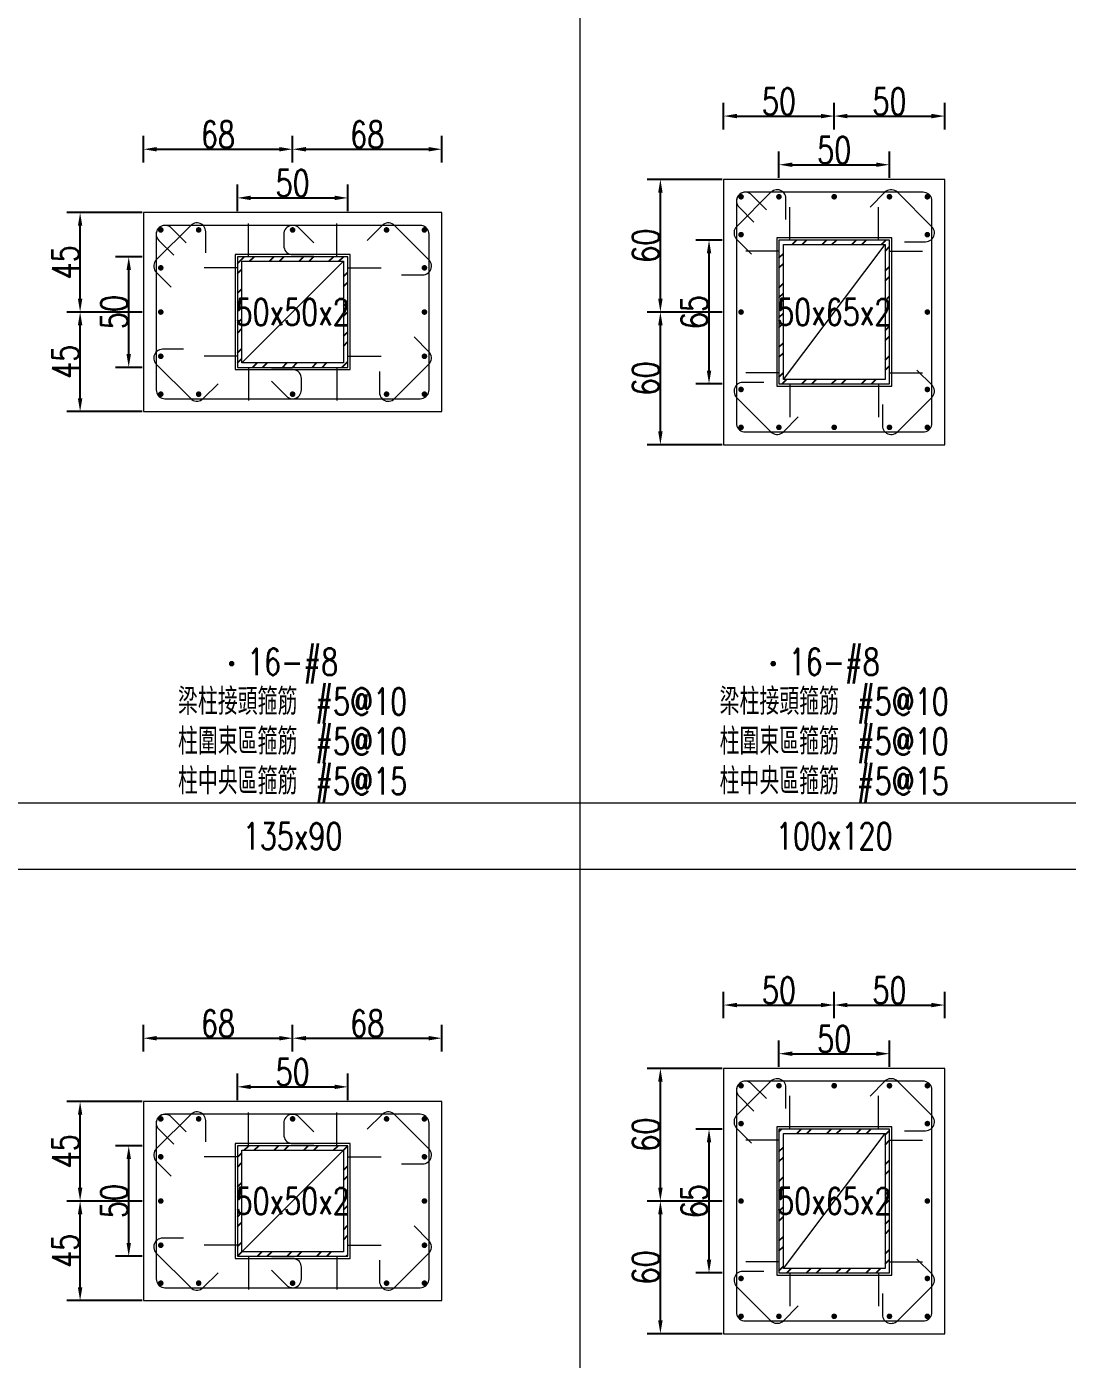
# Model space of a CAD drawing. Header units: millimetres. Extents: x 0 to 3905, y 0 to 8880.
# Drawn here: x 1970 to 2440, y 5004 to 5607 of the extents above; entities that cross this region are included whole.
import ezdxf
from ezdxf.enums import TextEntityAlignment as Align

# ---------------------------------------------------------------- set-up
doc = ezdxf.new("R2010")
doc.units = ezdxf.units.MM
doc.layers.get('DEFPOINTS').update_dxf_attribs({"color": 3})
for name, color, linetype in [('Hatch線', 6, 'Continuous'), ('主筋斷面', 2, 'Continuous'), ('文字-主筋根數', 7, 'Continuous'), ('文字-剪力筋 中央區', 7, 'Continuous'), ('文字-剪力筋-BC', 7, 'Continuous'), ('文字-剪力筋-圍束區', 7, 'Continuous'), ('文字-斷面尺寸', 7, 'Continuous'), ('文字-輔助字', 7, 'Continuous'), ('柱斷面線', 4, 'Continuous'), ('標註字', 4, 'Continuous'), ('箍筋線', 1, 'Continuous'), ('網格線', 7, 'Continuous'), ('鋼柱', 11, 'Continuous')]:
    doc.layers.add(name, color=color, linetype=linetype)
doc.styles.add('note', font='txt.shx', dxfattribs={"width": 0.75, "height": 12})
doc.styles.add('txt', font='txt.shx', dxfattribs={"height": 0.2, "bigfont": 'chineset.shx'})
doc.dimstyles.new('RCAD_DIM', dxfattribs={"dimtxt": 12, "dimasz": 6, "dimexe": 6, "dimexo": 0.625, "dimtad": 1, "dimdec": 0, "dimdsep": 46, "dimtxsty": 'note', "dimcen": 2.5, "dimclrd": 256, "dimclre": 256, "dimclrt": 256, "dimadec": 0, "dimazin": 0, "dimtfac": 1, "dimtmove": 0, "dimatfit": 3, "dimfxl": 0, "dimtolj": 1, "dimarcsym": 0})

# ---------------------------------------------------------------- blocks, each defined once
blk = doc.blocks.new('*D1146')
at = {"layer": 'DEFPOINTS', "color": 0}
for p in [(2115, 5127.625), (2065, 5121), (2115, 5121)]:
    blk.add_point(p, dxfattribs=at)
at = {"layer": '標註字', "lineweight": -2}
for p, q in [((2065, 5121.625), (2065, 5133.625)), ((2115, 5121.625), (2115, 5133.625)), ((2071, 5127.625), (2109, 5127.625))]:
    blk.add_line(p, q, dxfattribs=at)
at = {"layer": '標註字'}
for points in [[(2071, 5128.625), (2071, 5126.625), (2065, 5127.625)], [(2109, 5126.625), (2109, 5128.625), (2115, 5127.625)]]:
    blk.add_solid(points, dxfattribs=at)
at = {"layer": '標註字', "insert": (2090, 5134.25), "char_height": 12, "attachment_point": 5, "style": 'note'}
blk.add_mtext('\\A1;50', dxfattribs=at)
blk = doc.blocks.new('*D1147')
at = {"layer": 'DEFPOINTS', "color": 0}
for p in [(2015.875, 5101), (2022.5, 5101), (2022.5, 5051)]:
    blk.add_point(p, dxfattribs=at)
at = {"layer": '標註字', "lineweight": -2}
for p, q in [((2021.875, 5101), (2009.875, 5101)), ((2015.875, 5057), (2015.875, 5095)), ((2021.875, 5051), (2009.875, 5051))]:
    blk.add_line(p, q, dxfattribs=at)
at = {"layer": '標註字'}
for points in [[(2016.875, 5095), (2014.875, 5095), (2015.875, 5101)], [(2014.875, 5057), (2016.875, 5057), (2015.875, 5051)]]:
    blk.add_solid(points, dxfattribs=at)
at = {"layer": '標註字', "insert": (2009.25, 5076), "char_height": 12, "attachment_point": 5, "rotation": 90, "style": 'note'}
blk.add_mtext('\\A1;50', dxfattribs=at)
blk = doc.blocks.new('*D1148')
at = {"layer": 'DEFPOINTS', "color": 0}
for p in [(2090, 5149.625), (2022.5, 5143), (2090, 5143)]:
    blk.add_point(p, dxfattribs=at)
at = {"layer": '標註字', "lineweight": -2}
for p, q in [((2022.5, 5143.625), (2022.5, 5155.625)), ((2090, 5143.625), (2090, 5155.625)), ((2028.5, 5149.625), (2084, 5149.625))]:
    blk.add_line(p, q, dxfattribs=at)
at = {"layer": '標註字'}
for points in [[(2028.5, 5150.625), (2028.5, 5148.625), (2022.5, 5149.625)], [(2084, 5148.625), (2084, 5150.625), (2090, 5149.625)]]:
    blk.add_solid(points, dxfattribs=at)
at = {"layer": '標註字', "insert": (2056.25, 5156.25), "char_height": 12, "attachment_point": 5, "style": 'note'}
blk.add_mtext('\\A1;68', dxfattribs=at)
blk = doc.blocks.new('*D1149')
at = {"layer": 'DEFPOINTS', "color": 0}
for p in [(2157.5, 5149.625), (2090, 5143), (2157.5, 5143)]:
    blk.add_point(p, dxfattribs=at)
at = {"layer": '標註字', "lineweight": -2}
for p, q in [((2090, 5143.625), (2090, 5155.625)), ((2157.5, 5143.625), (2157.5, 5155.625)), ((2096, 5149.625), (2151.5, 5149.625))]:
    blk.add_line(p, q, dxfattribs=at)
at = {"layer": '標註字'}
for points in [[(2096, 5150.625), (2096, 5148.625), (2090, 5149.625)], [(2151.5, 5148.625), (2151.5, 5150.625), (2157.5, 5149.625)]]:
    blk.add_solid(points, dxfattribs=at)
at = {"layer": '標註字', "insert": (2123.75, 5156.25), "char_height": 12, "attachment_point": 5, "style": 'note'}
blk.add_mtext('\\A1;68', dxfattribs=at)
blk = doc.blocks.new('*D1150')
at = {"layer": 'DEFPOINTS', "color": 0}
for p in [(1993.875, 5076), (2022.5, 5076), (2022.5, 5031)]:
    blk.add_point(p, dxfattribs=at)
at = {"layer": '標註字', "lineweight": -2}
for p, q in [((2021.875, 5076), (1987.875, 5076)), ((1993.875, 5037), (1993.875, 5070)), ((2021.875, 5031), (1987.875, 5031))]:
    blk.add_line(p, q, dxfattribs=at)
at = {"layer": '標註字'}
for points in [[(1994.875, 5070), (1992.875, 5070), (1993.875, 5076)], [(1992.875, 5037), (1994.875, 5037), (1993.875, 5031)]]:
    blk.add_solid(points, dxfattribs=at)
at = {"layer": '標註字', "insert": (1987.25, 5053.5), "char_height": 12, "attachment_point": 5, "rotation": 90, "style": 'note'}
blk.add_mtext('\\A1;45', dxfattribs=at)
blk = doc.blocks.new('*D1151')
at = {"layer": 'DEFPOINTS', "color": 0}
for p in [(1993.875, 5121), (2022.5, 5121), (2022.5, 5076)]:
    blk.add_point(p, dxfattribs=at)
at = {"layer": '標註字', "lineweight": -2}
for p, q in [((2021.875, 5121), (1987.875, 5121)), ((1993.875, 5082), (1993.875, 5115)), ((2021.875, 5076), (1987.875, 5076))]:
    blk.add_line(p, q, dxfattribs=at)
at = {"layer": '標註字'}
for points in [[(1994.875, 5115), (1992.875, 5115), (1993.875, 5121)], [(1992.875, 5082), (1994.875, 5082), (1993.875, 5076)]]:
    blk.add_solid(points, dxfattribs=at)
at = {"layer": '標註字', "insert": (1987.25, 5098.5), "char_height": 12, "attachment_point": 5, "rotation": 90, "style": 'note'}
blk.add_mtext('\\A1;45', dxfattribs=at)
blk = doc.blocks.new('Circle_Filled')
at = {"const_width": 0.5}
blk.add_lwpolyline([(-0.25, 0, 1), (0.25, 0, 1)], format="xyb", close=True, dxfattribs=at)
blk = doc.blocks.new('*D1152')
at = {"layer": 'DEFPOINTS', "color": 0}
for p in [(2115, 5529.625), (2065, 5523), (2115, 5523)]:
    blk.add_point(p, dxfattribs=at)
at = {"layer": '標註字', "lineweight": -2}
for p, q in [((2065, 5523.625), (2065, 5535.625)), ((2115, 5523.625), (2115, 5535.625)), ((2071, 5529.625), (2109, 5529.625))]:
    blk.add_line(p, q, dxfattribs=at)
at = {"layer": '標註字'}
for points in [[(2071, 5530.625), (2071, 5528.625), (2065, 5529.625)], [(2109, 5528.625), (2109, 5530.625), (2115, 5529.625)]]:
    blk.add_solid(points, dxfattribs=at)
at = {"layer": '標註字', "insert": (2090, 5536.25), "char_height": 12, "attachment_point": 5, "style": 'note'}
blk.add_mtext('\\A1;50', dxfattribs=at)
blk = doc.blocks.new('*D1153')
at = {"layer": 'DEFPOINTS', "color": 0}
for p in [(2015.875, 5503), (2022.5, 5503), (2022.5, 5453)]:
    blk.add_point(p, dxfattribs=at)
at = {"layer": '標註字', "lineweight": -2}
for p, q in [((2021.875, 5503), (2009.875, 5503)), ((2015.875, 5459), (2015.875, 5497)), ((2021.875, 5453), (2009.875, 5453))]:
    blk.add_line(p, q, dxfattribs=at)
at = {"layer": '標註字'}
for points in [[(2016.875, 5497), (2014.875, 5497), (2015.875, 5503)], [(2014.875, 5459), (2016.875, 5459), (2015.875, 5453)]]:
    blk.add_solid(points, dxfattribs=at)
at = {"layer": '標註字', "insert": (2009.25, 5478), "char_height": 12, "attachment_point": 5, "rotation": 90, "style": 'note'}
blk.add_mtext('\\A1;50', dxfattribs=at)
blk = doc.blocks.new('*D1154')
at = {"layer": 'DEFPOINTS', "color": 0}
for p in [(2090, 5551.625), (2022.5, 5545), (2090, 5545)]:
    blk.add_point(p, dxfattribs=at)
at = {"layer": '標註字', "lineweight": -2}
for p, q in [((2022.5, 5545.625), (2022.5, 5557.625)), ((2090, 5545.625), (2090, 5557.625)), ((2028.5, 5551.625), (2084, 5551.625))]:
    blk.add_line(p, q, dxfattribs=at)
at = {"layer": '標註字'}
for points in [[(2028.5, 5552.625), (2028.5, 5550.625), (2022.5, 5551.625)], [(2084, 5550.625), (2084, 5552.625), (2090, 5551.625)]]:
    blk.add_solid(points, dxfattribs=at)
at = {"layer": '標註字', "insert": (2056.25, 5558.25), "char_height": 12, "attachment_point": 5, "style": 'note'}
blk.add_mtext('\\A1;68', dxfattribs=at)
blk = doc.blocks.new('*D1155')
at = {"layer": 'DEFPOINTS', "color": 0}
for p in [(2157.5, 5551.625), (2090, 5545), (2157.5, 5545)]:
    blk.add_point(p, dxfattribs=at)
at = {"layer": '標註字', "lineweight": -2}
for p, q in [((2090, 5545.625), (2090, 5557.625)), ((2157.5, 5545.625), (2157.5, 5557.625)), ((2096, 5551.625), (2151.5, 5551.625))]:
    blk.add_line(p, q, dxfattribs=at)
at = {"layer": '標註字'}
for points in [[(2096, 5552.625), (2096, 5550.625), (2090, 5551.625)], [(2151.5, 5550.625), (2151.5, 5552.625), (2157.5, 5551.625)]]:
    blk.add_solid(points, dxfattribs=at)
at = {"layer": '標註字', "insert": (2123.75, 5558.25), "char_height": 12, "attachment_point": 5, "style": 'note'}
blk.add_mtext('\\A1;68', dxfattribs=at)
blk = doc.blocks.new('*D1156')
at = {"layer": 'DEFPOINTS', "color": 0}
for p in [(1993.875, 5478), (2022.5, 5478), (2022.5, 5433)]:
    blk.add_point(p, dxfattribs=at)
at = {"layer": '標註字', "lineweight": -2}
for p, q in [((2021.875, 5478), (1987.875, 5478)), ((1993.875, 5439), (1993.875, 5472)), ((2021.875, 5433), (1987.875, 5433))]:
    blk.add_line(p, q, dxfattribs=at)
at = {"layer": '標註字'}
for points in [[(1994.875, 5472), (1992.875, 5472), (1993.875, 5478)], [(1992.875, 5439), (1994.875, 5439), (1993.875, 5433)]]:
    blk.add_solid(points, dxfattribs=at)
at = {"layer": '標註字', "insert": (1987.25, 5455.5), "char_height": 12, "attachment_point": 5, "rotation": 90, "style": 'note'}
blk.add_mtext('\\A1;45', dxfattribs=at)
blk = doc.blocks.new('*D1157')
at = {"layer": 'DEFPOINTS', "color": 0}
for p in [(1993.875, 5523), (2022.5, 5523), (2022.5, 5478)]:
    blk.add_point(p, dxfattribs=at)
at = {"layer": '標註字', "lineweight": -2}
for p, q in [((2021.875, 5523), (1987.875, 5523)), ((1993.875, 5484), (1993.875, 5517)), ((2021.875, 5478), (1987.875, 5478))]:
    blk.add_line(p, q, dxfattribs=at)
at = {"layer": '標註字'}
for points in [[(1994.875, 5517), (1992.875, 5517), (1993.875, 5523)], [(1992.875, 5484), (1994.875, 5484), (1993.875, 5478)]]:
    blk.add_solid(points, dxfattribs=at)
at = {"layer": '標註字', "insert": (1987.25, 5500.5), "char_height": 12, "attachment_point": 5, "rotation": 90, "style": 'note'}
blk.add_mtext('\\A1;45', dxfattribs=at)
blk = doc.blocks.new('*D1278')
at = {"layer": 'DEFPOINTS', "color": 0}
for p in [(2360, 5142.625), (2310, 5136), (2360, 5136)]:
    blk.add_point(p, dxfattribs=at)
at = {"layer": '標註字', "lineweight": -2}
for p, q in [((2310, 5136.625), (2310, 5148.625)), ((2360, 5136.625), (2360, 5148.625)), ((2316, 5142.625), (2354, 5142.625))]:
    blk.add_line(p, q, dxfattribs=at)
at = {"layer": '標註字'}
for points in [[(2316, 5143.625), (2316, 5141.625), (2310, 5142.625)], [(2354, 5141.625), (2354, 5143.625), (2360, 5142.625)]]:
    blk.add_solid(points, dxfattribs=at)
at = {"layer": '標註字', "insert": (2335, 5149.25), "char_height": 12, "attachment_point": 5, "style": 'note'}
blk.add_mtext('\\A1;50', dxfattribs=at)
blk = doc.blocks.new('*D1279')
at = {"layer": 'DEFPOINTS', "color": 0}
for p in [(2278.375, 5108.5), (2285, 5108.5), (2285, 5043.5)]:
    blk.add_point(p, dxfattribs=at)
at = {"layer": '標註字', "lineweight": -2}
for p, q in [((2284.375, 5108.5), (2272.375, 5108.5)), ((2278.375, 5049.5), (2278.375, 5102.5)), ((2284.375, 5043.5), (2272.375, 5043.5))]:
    blk.add_line(p, q, dxfattribs=at)
at = {"layer": '標註字'}
for points in [[(2279.375, 5102.5), (2277.375, 5102.5), (2278.375, 5108.5)], [(2277.375, 5049.5), (2279.375, 5049.5), (2278.375, 5043.5)]]:
    blk.add_solid(points, dxfattribs=at)
at = {"layer": '標註字', "insert": (2271.75, 5076), "char_height": 12, "attachment_point": 5, "rotation": 90, "style": 'note'}
blk.add_mtext('\\A1;65', dxfattribs=at)
blk = doc.blocks.new('*D1280')
at = {"layer": 'DEFPOINTS', "color": 0}
for p in [(2335, 5164.625), (2285, 5158), (2335, 5158)]:
    blk.add_point(p, dxfattribs=at)
at = {"layer": '標註字', "lineweight": -2}
for p, q in [((2285, 5158.625), (2285, 5170.625)), ((2335, 5158.625), (2335, 5170.625)), ((2291, 5164.625), (2329, 5164.625))]:
    blk.add_line(p, q, dxfattribs=at)
at = {"layer": '標註字'}
for points in [[(2291, 5165.625), (2291, 5163.625), (2285, 5164.625)], [(2329, 5163.625), (2329, 5165.625), (2335, 5164.625)]]:
    blk.add_solid(points, dxfattribs=at)
at = {"layer": '標註字', "insert": (2310, 5171.25), "char_height": 12, "attachment_point": 5, "style": 'note'}
blk.add_mtext('\\A1;50', dxfattribs=at)
blk = doc.blocks.new('*D1281')
at = {"layer": 'DEFPOINTS', "color": 0}
for p in [(2385, 5164.625), (2335, 5158), (2385, 5158)]:
    blk.add_point(p, dxfattribs=at)
at = {"layer": '標註字', "lineweight": -2}
for p, q in [((2335, 5158.625), (2335, 5170.625)), ((2385, 5158.625), (2385, 5170.625)), ((2341, 5164.625), (2379, 5164.625))]:
    blk.add_line(p, q, dxfattribs=at)
at = {"layer": '標註字'}
for points in [[(2341, 5165.625), (2341, 5163.625), (2335, 5164.625)], [(2379, 5163.625), (2379, 5165.625), (2385, 5164.625)]]:
    blk.add_solid(points, dxfattribs=at)
at = {"layer": '標註字', "insert": (2360, 5171.25), "char_height": 12, "attachment_point": 5, "style": 'note'}
blk.add_mtext('\\A1;50', dxfattribs=at)
blk = doc.blocks.new('*D1282')
at = {"layer": 'DEFPOINTS', "color": 0}
for p in [(2256.375, 5076), (2285, 5076), (2285, 5016)]:
    blk.add_point(p, dxfattribs=at)
at = {"layer": '標註字', "lineweight": -2}
for p, q in [((2284.375, 5076), (2250.375, 5076)), ((2256.375, 5022), (2256.375, 5070)), ((2284.375, 5016), (2250.375, 5016))]:
    blk.add_line(p, q, dxfattribs=at)
at = {"layer": '標註字'}
for points in [[(2257.375, 5070), (2255.375, 5070), (2256.375, 5076)], [(2255.375, 5022), (2257.375, 5022), (2256.375, 5016)]]:
    blk.add_solid(points, dxfattribs=at)
at = {"layer": '標註字', "insert": (2249.75, 5046), "char_height": 12, "attachment_point": 5, "rotation": 90, "style": 'note'}
blk.add_mtext('\\A1;60', dxfattribs=at)
blk = doc.blocks.new('*D1283')
at = {"layer": 'DEFPOINTS', "color": 0}
for p in [(2256.375, 5136), (2285, 5136), (2285, 5076)]:
    blk.add_point(p, dxfattribs=at)
at = {"layer": '標註字', "lineweight": -2}
for p, q in [((2284.375, 5136), (2250.375, 5136)), ((2256.375, 5082), (2256.375, 5130)), ((2284.375, 5076), (2250.375, 5076))]:
    blk.add_line(p, q, dxfattribs=at)
at = {"layer": '標註字'}
for points in [[(2257.375, 5130), (2255.375, 5130), (2256.375, 5136)], [(2255.375, 5082), (2257.375, 5082), (2256.375, 5076)]]:
    blk.add_solid(points, dxfattribs=at)
at = {"layer": '標註字', "insert": (2249.75, 5106), "char_height": 12, "attachment_point": 5, "rotation": 90, "style": 'note'}
blk.add_mtext('\\A1;60', dxfattribs=at)
blk = doc.blocks.new('*D1284')
at = {"layer": 'DEFPOINTS', "color": 0}
for p in [(2360, 5544.625), (2310, 5538), (2360, 5538)]:
    blk.add_point(p, dxfattribs=at)
at = {"layer": '標註字', "lineweight": -2}
for p, q in [((2310, 5538.625), (2310, 5550.625)), ((2360, 5538.625), (2360, 5550.625)), ((2316, 5544.625), (2354, 5544.625))]:
    blk.add_line(p, q, dxfattribs=at)
at = {"layer": '標註字'}
for points in [[(2316, 5545.625), (2316, 5543.625), (2310, 5544.625)], [(2354, 5543.625), (2354, 5545.625), (2360, 5544.625)]]:
    blk.add_solid(points, dxfattribs=at)
at = {"layer": '標註字', "insert": (2335, 5551.25), "char_height": 12, "attachment_point": 5, "style": 'note'}
blk.add_mtext('\\A1;50', dxfattribs=at)
blk = doc.blocks.new('*D1285')
at = {"layer": 'DEFPOINTS', "color": 0}
for p in [(2278.375, 5510.5), (2285, 5510.5), (2285, 5445.5)]:
    blk.add_point(p, dxfattribs=at)
at = {"layer": '標註字', "lineweight": -2}
for p, q in [((2284.375, 5510.5), (2272.375, 5510.5)), ((2278.375, 5451.5), (2278.375, 5504.5)), ((2284.375, 5445.5), (2272.375, 5445.5))]:
    blk.add_line(p, q, dxfattribs=at)
at = {"layer": '標註字'}
for points in [[(2279.375, 5504.5), (2277.375, 5504.5), (2278.375, 5510.5)], [(2277.375, 5451.5), (2279.375, 5451.5), (2278.375, 5445.5)]]:
    blk.add_solid(points, dxfattribs=at)
at = {"layer": '標註字', "insert": (2271.75, 5478), "char_height": 12, "attachment_point": 5, "rotation": 90, "style": 'note'}
blk.add_mtext('\\A1;65', dxfattribs=at)
blk = doc.blocks.new('*D1286')
at = {"layer": 'DEFPOINTS', "color": 0}
for p in [(2335, 5566.625), (2285, 5560), (2335, 5560)]:
    blk.add_point(p, dxfattribs=at)
at = {"layer": '標註字', "lineweight": -2}
for p, q in [((2285, 5560.625), (2285, 5572.625)), ((2335, 5560.625), (2335, 5572.625)), ((2291, 5566.625), (2329, 5566.625))]:
    blk.add_line(p, q, dxfattribs=at)
at = {"layer": '標註字'}
for points in [[(2291, 5567.625), (2291, 5565.625), (2285, 5566.625)], [(2329, 5565.625), (2329, 5567.625), (2335, 5566.625)]]:
    blk.add_solid(points, dxfattribs=at)
at = {"layer": '標註字', "insert": (2310, 5573.25), "char_height": 12, "attachment_point": 5, "style": 'note'}
blk.add_mtext('\\A1;50', dxfattribs=at)
blk = doc.blocks.new('*D1287')
at = {"layer": 'DEFPOINTS', "color": 0}
for p in [(2385, 5566.625), (2335, 5560), (2385, 5560)]:
    blk.add_point(p, dxfattribs=at)
at = {"layer": '標註字', "lineweight": -2}
for p, q in [((2335, 5560.625), (2335, 5572.625)), ((2385, 5560.625), (2385, 5572.625)), ((2341, 5566.625), (2379, 5566.625))]:
    blk.add_line(p, q, dxfattribs=at)
at = {"layer": '標註字'}
for points in [[(2341, 5567.625), (2341, 5565.625), (2335, 5566.625)], [(2379, 5565.625), (2379, 5567.625), (2385, 5566.625)]]:
    blk.add_solid(points, dxfattribs=at)
at = {"layer": '標註字', "insert": (2360, 5573.25), "char_height": 12, "attachment_point": 5, "style": 'note'}
blk.add_mtext('\\A1;50', dxfattribs=at)
blk = doc.blocks.new('*D1288')
at = {"layer": 'DEFPOINTS', "color": 0}
for p in [(2256.375, 5478), (2285, 5478), (2285, 5418)]:
    blk.add_point(p, dxfattribs=at)
at = {"layer": '標註字', "lineweight": -2}
for p, q in [((2284.375, 5478), (2250.375, 5478)), ((2256.375, 5424), (2256.375, 5472)), ((2284.375, 5418), (2250.375, 5418))]:
    blk.add_line(p, q, dxfattribs=at)
at = {"layer": '標註字'}
for points in [[(2257.375, 5472), (2255.375, 5472), (2256.375, 5478)], [(2255.375, 5424), (2257.375, 5424), (2256.375, 5418)]]:
    blk.add_solid(points, dxfattribs=at)
at = {"layer": '標註字', "insert": (2249.75, 5448), "char_height": 12, "attachment_point": 5, "rotation": 90, "style": 'note'}
blk.add_mtext('\\A1;60', dxfattribs=at)
blk = doc.blocks.new('*D1289')
at = {"layer": 'DEFPOINTS', "color": 0}
for p in [(2256.375, 5538), (2285, 5538), (2285, 5478)]:
    blk.add_point(p, dxfattribs=at)
at = {"layer": '標註字', "lineweight": -2}
for p, q in [((2284.375, 5538), (2250.375, 5538)), ((2256.375, 5484), (2256.375, 5532)), ((2284.375, 5478), (2250.375, 5478))]:
    blk.add_line(p, q, dxfattribs=at)
at = {"layer": '標註字'}
for points in [[(2257.375, 5532), (2255.375, 5532), (2256.375, 5538)], [(2255.375, 5484), (2257.375, 5484), (2256.375, 5478)]]:
    blk.add_solid(points, dxfattribs=at)
at = {"layer": '標註字', "insert": (2249.75, 5508), "char_height": 12, "attachment_point": 5, "rotation": 90, "style": 'note'}
blk.add_mtext('\\A1;60', dxfattribs=at)

msp = doc.modelspace()

# ---------------------------------------------------------------- hatches: boundary and pattern name
at = {"layer": 'Hatch線'}
h = msp.add_hatch(dxfattribs=at)
h.set_pattern_fill('ANSI32', color=256, style=0)
h.paths.add_polyline_path([(2310, 5445.5), (2360, 5445.5), (2360, 5510.5), (2310, 5510.5)], flags=17)
h.paths.add_polyline_path([(2312, 5447.5), (2312, 5508.5), (2358, 5508.5), (2358, 5447.5)])
h = msp.add_hatch(dxfattribs=at)
h.set_pattern_fill('ANSI32', color=256, style=0)
h.paths.add_polyline_path([(2065, 5453), (2115, 5453), (2115, 5503), (2065, 5503)], flags=17)
h.paths.add_polyline_path([(2067, 5455), (2067, 5501), (2113, 5501), (2113, 5455)])
h = msp.add_hatch(dxfattribs=at)
h.set_pattern_fill('ANSI32', color=256, style=0)
h.paths.add_polyline_path([(2310, 5043.5), (2360, 5043.5), (2360, 5108.5), (2310, 5108.5)], flags=17)
h.paths.add_polyline_path([(2312, 5045.5), (2312, 5106.5), (2358, 5106.5), (2358, 5045.5)])
h = msp.add_hatch(dxfattribs=at)
h.set_pattern_fill('ANSI32', color=256, style=0)
h.paths.add_polyline_path([(2065, 5051), (2115, 5051), (2115, 5101), (2065, 5101)], flags=17)
h.paths.add_polyline_path([(2067, 5053), (2067, 5099), (2113, 5099), (2113, 5053)])

# ---------------------------------------------------------------- linework, layer by layer
at = {"layer": 'DEFPOINTS', "lineweight": 5}
for points in [[(2315, 5510.5), (2315, 5525.5)], [(2355, 5510.5), (2355, 5525.5)], [(2070, 5503), (2070, 5518)], [(2110, 5503), (2110, 5518)], [(2310, 5444.5), (2361, 5444.5), (2361, 5511.5), (2309, 5511.5), (2309, 5444.5), (2310, 5444.5)], [(2312, 5447.5), (2358, 5508.5)], [(2065, 5452), (2116, 5452), (2116, 5504), (2064, 5504), (2064, 5452), (2065, 5452)], [(2310, 5505.5), (2295, 5505.5)], [(2360, 5505.5), (2375, 5505.5)], [(2065, 5498), (2050, 5498)], [(2067, 5455), (2113, 5501)], [(2115, 5498), (2130, 5498)], [(2065, 5458), (2050, 5458)], [(2115, 5458), (2130, 5458)], [(2070, 5453), (2070, 5438)], [(2110, 5453), (2110, 5438)], [(2310, 5450.5), (2295, 5450.5)], [(2360, 5450.5), (2375, 5450.5)], [(2315, 5445.5), (2315, 5430.5)], [(2355, 5445.5), (2355, 5430.5)], [(2315, 5108.5), (2315, 5123.5)], [(2355, 5108.5), (2355, 5123.5)], [(2070, 5101), (2070, 5116)], [(2110, 5101), (2110, 5116)], [(2310, 5042.5), (2361, 5042.5), (2361, 5109.5), (2309, 5109.5), (2309, 5042.5), (2310, 5042.5)], [(2312, 5045.5), (2358, 5106.5)], [(2065, 5050), (2116, 5050), (2116, 5102), (2064, 5102), (2064, 5050), (2065, 5050)], [(2067, 5053), (2113, 5099)], [(2310, 5103.5), (2295, 5103.5)], [(2360, 5103.5), (2375, 5103.5)], [(2065, 5096), (2050, 5096)], [(2115, 5096), (2130, 5096)], [(2065, 5056), (2050, 5056)], [(2070, 5051), (2070, 5036)], [(2110, 5051), (2110, 5036)], [(2115, 5056), (2130, 5056)], [(2310, 5048.5), (2295, 5048.5)], [(2360, 5048.5), (2375, 5048.5)], [(2315, 5043.5), (2315, 5028.5)], [(2355, 5043.5), (2355, 5028.5)]]:
    msp.add_lwpolyline(points, dxfattribs=at)
at = {"layer": '柱斷面線', "lineweight": 5}
for points in [[(2285, 5418), (2385, 5418), (2385, 5538), (2285, 5538), (2285, 5418)], [(2022.5, 5433), (2157.5, 5433), (2157.5, 5523), (2022.5, 5523), (2022.5, 5433)], [(2285, 5016), (2385, 5016), (2385, 5136), (2285, 5136), (2285, 5016)], [(2022.5, 5031), (2157.5, 5031), (2157.5, 5121), (2022.5, 5121), (2022.5, 5031)]]:
    msp.add_lwpolyline(points, dxfattribs=at)
at = {"layer": '箍筋線', "lineweight": 5}
for points in [[(2313.19, 5519.81), (2313.19, 5529.35), (2313.13, 5530.02), (2312.96, 5530.66), (2312.69, 5531.27), (2312.32, 5531.83), (2311.86, 5532.32), (2311.33, 5532.72), (2310.73, 5533.02), (2310.1, 5533.23), (2309.43, 5533.32), (2308.77, 5533.3), (2308.11, 5533.17), (2307.49, 5532.93), (2306.91, 5532.59), (2306.4, 5532.16), (2290.84, 5516.6), (2290.39, 5516.07), (2290.05, 5515.47), (2289.81, 5514.82), (2289.69, 5514.13), (2289.69, 5513.44), (2289.81, 5512.76), (2290.05, 5512.11), (2290.39, 5511.51), (2290.84, 5510.98), (2297.58, 5504.23)], [(2366.81, 5509.81), (2376.35, 5509.81), (2377.02, 5509.87), (2377.66, 5510.04), (2378.27, 5510.31), (2378.83, 5510.68), (2379.32, 5511.14), (2379.72, 5511.67), (2380.02, 5512.27), (2380.23, 5512.9), (2380.32, 5513.57), (2380.3, 5514.23), (2380.17, 5514.89), (2379.93, 5515.51), (2379.59, 5516.09), (2379.16, 5516.6), (2363.6, 5532.16), (2363.07, 5532.61), (2362.47, 5532.95), (2361.82, 5533.19), (2361.13, 5533.31), (2360.44, 5533.31), (2359.76, 5533.19), (2359.11, 5532.95), (2358.51, 5532.61), (2357.98, 5532.16), (2351.23, 5525.42)], [(2304.33, 5524.29), (2297.58, 5531.04), (2297.07, 5531.47), (2296.49, 5531.81), (2295.87, 5532.05), (2295.22, 5532.18), (2294.55, 5532.2), (2293.89, 5532.11), (2293.25, 5531.9), (2292.66, 5531.6), (2292.12, 5531.19), (2291.66, 5530.71), (2291.29, 5530.15), (2291.02, 5529.54), (2290.85, 5528.9), (2290.79, 5528.23), (2290.79, 5427.77), (2290.86, 5427.08), (2291.03, 5426.41), (2291.33, 5425.78), (2291.72, 5425.21), (2292.21, 5424.72), (2292.78, 5424.33), (2293.41, 5424.03), (2294.08, 5423.86), (2294.77, 5423.79), (2375.23, 5423.79), (2375.92, 5423.86), (2376.59, 5424.03), (2377.22, 5424.33), (2377.79, 5424.72), (2378.28, 5425.21), (2378.67, 5425.78), (2378.97, 5426.41), (2379.14, 5427.08), (2379.21, 5427.77), (2379.21, 5528.23), (2379.14, 5528.92), (2378.97, 5529.59), (2378.67, 5530.22), (2378.28, 5530.79), (2377.79, 5531.28), (2377.22, 5531.67), (2376.59, 5531.97), (2375.92, 5532.14), (2375.23, 5532.21), (2294.77, 5532.21), (2294.1, 5532.15), (2293.46, 5531.98), (2292.85, 5531.71), (2292.29, 5531.34), (2291.81, 5530.88), (2291.4, 5530.34), (2291.1, 5529.75), (2290.89, 5529.11), (2290.8, 5528.45), (2290.82, 5527.78), (2290.95, 5527.13), (2291.19, 5526.51), (2291.53, 5525.93), (2291.96, 5525.42), (2298.71, 5518.67)], [(2050.69, 5504.81), (2050.69, 5514.35), (2050.63, 5515.02), (2050.46, 5515.66), (2050.19, 5516.27), (2049.82, 5516.83), (2049.36, 5517.32), (2048.83, 5517.72), (2048.23, 5518.02), (2047.6, 5518.23), (2046.93, 5518.32), (2046.27, 5518.3), (2045.61, 5518.17), (2044.99, 5517.93), (2044.41, 5517.59), (2043.9, 5517.16), (2028.34, 5501.6), (2027.89, 5501.07), (2027.55, 5500.47), (2027.31, 5499.82), (2027.19, 5499.13), (2027.19, 5498.44), (2027.31, 5497.76), (2027.55, 5497.11), (2027.89, 5496.51), (2028.34, 5495.98), (2035.08, 5489.23)], [(2041.83, 5509.29), (2035.08, 5516.04), (2034.57, 5516.47), (2033.99, 5516.81), (2033.37, 5517.05), (2032.72, 5517.18), (2032.05, 5517.2), (2031.39, 5517.11), (2030.75, 5516.9), (2030.16, 5516.6), (2029.62, 5516.19), (2029.16, 5515.71), (2028.79, 5515.15), (2028.52, 5514.54), (2028.35, 5513.9), (2028.29, 5513.23), (2028.29, 5442.77), (2028.36, 5442.08), (2028.53, 5441.41), (2028.83, 5440.78), (2029.22, 5440.21), (2029.71, 5439.72), (2030.28, 5439.33), (2030.91, 5439.03), (2031.58, 5438.86), (2032.27, 5438.79), (2147.73, 5438.79), (2148.42, 5438.86), (2149.09, 5439.03), (2149.72, 5439.33), (2150.29, 5439.72), (2150.78, 5440.21), (2151.17, 5440.78), (2151.47, 5441.41), (2151.64, 5442.08), (2151.71, 5442.77), (2151.71, 5513.23), (2151.64, 5513.92), (2151.47, 5514.59), (2151.17, 5515.22), (2150.78, 5515.79), (2150.29, 5516.28), (2149.72, 5516.67), (2149.09, 5516.97), (2148.42, 5517.14), (2147.73, 5517.21), (2032.27, 5517.21), (2031.6, 5517.15), (2030.96, 5516.98), (2030.35, 5516.71), (2029.79, 5516.34), (2029.31, 5515.88), (2028.9, 5515.34), (2028.6, 5514.75), (2028.39, 5514.11), (2028.3, 5513.45), (2028.32, 5512.78), (2028.45, 5512.13), (2028.69, 5511.51), (2029.03, 5510.93), (2029.46, 5510.42), (2036.21, 5503.67)], [(2099.56, 5509.29), (2092.81, 5516.04), (2092.3, 5516.47), (2091.72, 5516.81), (2091.1, 5517.05), (2090.45, 5517.18), (2089.78, 5517.2), (2089.12, 5517.11), (2088.48, 5516.9), (2087.89, 5516.6), (2087.35, 5516.19), (2086.89, 5515.71), (2086.52, 5515.15), (2086.25, 5514.54), (2086.08, 5513.9), (2086.03, 5513.23), (2086.03, 5507.98), (2086.09, 5507.28), (2086.26, 5506.62), (2086.56, 5505.99), (2086.95, 5505.42), (2087.44, 5504.93), (2088.01, 5504.53), (2088.64, 5504.24), (2089.31, 5504.06), (2090, 5504), (2099.54, 5504)], [(2139.31, 5494.81), (2148.85, 5494.81), (2149.52, 5494.87), (2150.16, 5495.04), (2150.77, 5495.31), (2151.33, 5495.68), (2151.82, 5496.14), (2152.22, 5496.67), (2152.52, 5497.27), (2152.73, 5497.9), (2152.82, 5498.57), (2152.8, 5499.23), (2152.67, 5499.89), (2152.43, 5500.51), (2152.09, 5501.09), (2151.66, 5501.6), (2136.1, 5517.16), (2135.57, 5517.61), (2134.97, 5517.95), (2134.32, 5518.19), (2133.63, 5518.31), (2132.94, 5518.31), (2132.26, 5518.19), (2131.61, 5517.95), (2131.01, 5517.61), (2130.48, 5517.16), (2123.73, 5510.42)], [(2129.31, 5451.19), (2129.31, 5441.65), (2129.37, 5440.98), (2129.54, 5440.34), (2129.81, 5439.73), (2130.18, 5439.17), (2130.64, 5438.68), (2131.17, 5438.28), (2131.77, 5437.98), (2132.4, 5437.77), (2133.07, 5437.68), (2133.73, 5437.7), (2134.39, 5437.83), (2135.01, 5438.07), (2135.59, 5438.41), (2136.1, 5438.84), (2151.66, 5454.4), (2152.11, 5454.93), (2152.45, 5455.53), (2152.69, 5456.18), (2152.81, 5456.87), (2152.81, 5457.56), (2152.69, 5458.24), (2152.45, 5458.89), (2152.11, 5459.49), (2151.66, 5460.02), (2144.92, 5466.77)], [(2040.69, 5461.19), (2031.15, 5461.19), (2030.48, 5461.13), (2029.84, 5460.96), (2029.23, 5460.69), (2028.67, 5460.32), (2028.18, 5459.86), (2027.78, 5459.33), (2027.48, 5458.73), (2027.27, 5458.1), (2027.18, 5457.43), (2027.2, 5456.77), (2027.33, 5456.11), (2027.57, 5455.49), (2027.91, 5454.91), (2028.34, 5454.4), (2043.9, 5438.84), (2044.43, 5438.39), (2045.03, 5438.05), (2045.68, 5437.81), (2046.37, 5437.69), (2047.06, 5437.69), (2047.74, 5437.81), (2048.39, 5438.05), (2048.99, 5438.39), (2049.52, 5438.84), (2056.27, 5445.58)], [(2080.44, 5446.71), (2087.19, 5439.96), (2087.7, 5439.53), (2088.28, 5439.19), (2088.9, 5438.95), (2089.55, 5438.82), (2090.22, 5438.8), (2090.88, 5438.89), (2091.52, 5439.1), (2092.11, 5439.4), (2092.65, 5439.81), (2093.11, 5440.29), (2093.48, 5440.85), (2093.75, 5441.46), (2093.92, 5442.1), (2093.97, 5442.77), (2093.97, 5448.02), (2093.91, 5448.72), (2093.74, 5449.38), (2093.44, 5450.01), (2093.05, 5450.58), (2092.56, 5451.07), (2091.99, 5451.47), (2091.36, 5451.76), (2090.69, 5451.94), (2090, 5452), (2080.46, 5452)], [(2356.81, 5436.19), (2356.81, 5426.65), (2356.87, 5425.98), (2357.04, 5425.34), (2357.31, 5424.73), (2357.68, 5424.17), (2358.14, 5423.68), (2358.67, 5423.28), (2359.27, 5422.98), (2359.9, 5422.77), (2360.57, 5422.68), (2361.23, 5422.7), (2361.89, 5422.83), (2362.51, 5423.07), (2363.09, 5423.41), (2363.6, 5423.84), (2379.16, 5439.4), (2379.61, 5439.93), (2379.95, 5440.53), (2380.19, 5441.18), (2380.31, 5441.87), (2380.31, 5442.56), (2380.19, 5443.24), (2379.95, 5443.89), (2379.61, 5444.49), (2379.16, 5445.02), (2372.42, 5451.77)], [(2303.19, 5446.19), (2293.65, 5446.19), (2292.98, 5446.13), (2292.34, 5445.96), (2291.73, 5445.69), (2291.17, 5445.32), (2290.68, 5444.86), (2290.28, 5444.33), (2289.98, 5443.73), (2289.77, 5443.1), (2289.68, 5442.43), (2289.7, 5441.77), (2289.83, 5441.11), (2290.07, 5440.49), (2290.41, 5439.91), (2290.84, 5439.4), (2306.4, 5423.84), (2306.93, 5423.39), (2307.53, 5423.05), (2308.18, 5422.81), (2308.87, 5422.69), (2309.56, 5422.69), (2310.24, 5422.81), (2310.89, 5423.05), (2311.49, 5423.39), (2312.02, 5423.84), (2318.77, 5430.58)], [(2313.19, 5117.81), (2313.19, 5127.35), (2313.13, 5128.02), (2312.96, 5128.66), (2312.69, 5129.27), (2312.32, 5129.83), (2311.86, 5130.32), (2311.33, 5130.72), (2310.73, 5131.02), (2310.1, 5131.23), (2309.43, 5131.32), (2308.77, 5131.3), (2308.11, 5131.17), (2307.49, 5130.93), (2306.91, 5130.59), (2306.4, 5130.16), (2290.84, 5114.6), (2290.39, 5114.07), (2290.05, 5113.47), (2289.81, 5112.82), (2289.69, 5112.13), (2289.69, 5111.44), (2289.81, 5110.76), (2290.05, 5110.11), (2290.39, 5109.51), (2290.84, 5108.98), (2297.58, 5102.23)], [(2304.33, 5122.29), (2297.58, 5129.04), (2297.07, 5129.47), (2296.49, 5129.81), (2295.87, 5130.05), (2295.22, 5130.18), (2294.55, 5130.2), (2293.89, 5130.11), (2293.25, 5129.9), (2292.66, 5129.6), (2292.12, 5129.19), (2291.66, 5128.71), (2291.29, 5128.15), (2291.02, 5127.54), (2290.85, 5126.9), (2290.79, 5126.23), (2290.79, 5025.77), (2290.86, 5025.08), (2291.03, 5024.41), (2291.33, 5023.78), (2291.72, 5023.21), (2292.21, 5022.72), (2292.78, 5022.33), (2293.41, 5022.03), (2294.08, 5021.86), (2294.77, 5021.79), (2375.23, 5021.79), (2375.92, 5021.86), (2376.59, 5022.03), (2377.22, 5022.33), (2377.79, 5022.72), (2378.28, 5023.21), (2378.67, 5023.78), (2378.97, 5024.41), (2379.14, 5025.08), (2379.21, 5025.77), (2379.21, 5126.23), (2379.14, 5126.92), (2378.97, 5127.59), (2378.67, 5128.22), (2378.28, 5128.79), (2377.79, 5129.28), (2377.22, 5129.67), (2376.59, 5129.97), (2375.92, 5130.14), (2375.23, 5130.21), (2294.77, 5130.21), (2294.1, 5130.15), (2293.46, 5129.98), (2292.85, 5129.71), (2292.29, 5129.34), (2291.81, 5128.88), (2291.4, 5128.34), (2291.1, 5127.75), (2290.89, 5127.11), (2290.8, 5126.45), (2290.82, 5125.78), (2290.95, 5125.13), (2291.19, 5124.51), (2291.53, 5123.93), (2291.96, 5123.42), (2298.71, 5116.67)], [(2366.81, 5107.81), (2376.35, 5107.81), (2377.02, 5107.87), (2377.66, 5108.04), (2378.27, 5108.31), (2378.83, 5108.68), (2379.32, 5109.14), (2379.72, 5109.67), (2380.02, 5110.27), (2380.23, 5110.9), (2380.32, 5111.57), (2380.3, 5112.23), (2380.17, 5112.89), (2379.93, 5113.51), (2379.59, 5114.09), (2379.16, 5114.6), (2363.6, 5130.16), (2363.07, 5130.61), (2362.47, 5130.95), (2361.82, 5131.19), (2361.13, 5131.31), (2360.44, 5131.31), (2359.76, 5131.19), (2359.11, 5130.95), (2358.51, 5130.61), (2357.98, 5130.16), (2351.23, 5123.42)], [(2050.69, 5102.81), (2050.69, 5112.35), (2050.63, 5113.02), (2050.46, 5113.66), (2050.19, 5114.27), (2049.82, 5114.83), (2049.36, 5115.32), (2048.83, 5115.72), (2048.23, 5116.02), (2047.6, 5116.23), (2046.93, 5116.32), (2046.27, 5116.3), (2045.61, 5116.17), (2044.99, 5115.93), (2044.41, 5115.59), (2043.9, 5115.16), (2028.34, 5099.6), (2027.89, 5099.07), (2027.55, 5098.47), (2027.31, 5097.82), (2027.19, 5097.13), (2027.19, 5096.44), (2027.31, 5095.76), (2027.55, 5095.11), (2027.89, 5094.51), (2028.34, 5093.98), (2035.08, 5087.23)], [(2041.83, 5107.29), (2035.08, 5114.04), (2034.57, 5114.47), (2033.99, 5114.81), (2033.37, 5115.05), (2032.72, 5115.18), (2032.05, 5115.2), (2031.39, 5115.11), (2030.75, 5114.9), (2030.16, 5114.6), (2029.62, 5114.19), (2029.16, 5113.71), (2028.79, 5113.15), (2028.52, 5112.54), (2028.35, 5111.9), (2028.29, 5111.23), (2028.29, 5040.77), (2028.36, 5040.08), (2028.53, 5039.41), (2028.83, 5038.78), (2029.22, 5038.21), (2029.71, 5037.72), (2030.28, 5037.33), (2030.91, 5037.03), (2031.58, 5036.86), (2032.27, 5036.79), (2147.73, 5036.79), (2148.42, 5036.86), (2149.09, 5037.03), (2149.72, 5037.33), (2150.29, 5037.72), (2150.78, 5038.21), (2151.17, 5038.78), (2151.47, 5039.41), (2151.64, 5040.08), (2151.71, 5040.77), (2151.71, 5111.23), (2151.64, 5111.92), (2151.47, 5112.59), (2151.17, 5113.22), (2150.78, 5113.79), (2150.29, 5114.28), (2149.72, 5114.67), (2149.09, 5114.97), (2148.42, 5115.14), (2147.73, 5115.21), (2032.27, 5115.21), (2031.6, 5115.15), (2030.96, 5114.98), (2030.35, 5114.71), (2029.79, 5114.34), (2029.31, 5113.88), (2028.9, 5113.34), (2028.6, 5112.75), (2028.39, 5112.11), (2028.3, 5111.45), (2028.32, 5110.78), (2028.45, 5110.13), (2028.69, 5109.51), (2029.03, 5108.93), (2029.46, 5108.42), (2036.21, 5101.67)], [(2099.56, 5107.29), (2092.81, 5114.04), (2092.3, 5114.47), (2091.72, 5114.81), (2091.1, 5115.05), (2090.45, 5115.18), (2089.78, 5115.2), (2089.12, 5115.11), (2088.48, 5114.9), (2087.89, 5114.6), (2087.35, 5114.19), (2086.89, 5113.71), (2086.52, 5113.15), (2086.25, 5112.54), (2086.08, 5111.9), (2086.03, 5111.23), (2086.03, 5105.98), (2086.09, 5105.28), (2086.26, 5104.62), (2086.56, 5103.99), (2086.95, 5103.42), (2087.44, 5102.93), (2088.01, 5102.53), (2088.64, 5102.24), (2089.31, 5102.06), (2090, 5102), (2099.54, 5102)], [(2139.31, 5092.81), (2148.85, 5092.81), (2149.52, 5092.87), (2150.16, 5093.04), (2150.77, 5093.31), (2151.33, 5093.68), (2151.82, 5094.14), (2152.22, 5094.67), (2152.52, 5095.27), (2152.73, 5095.9), (2152.82, 5096.57), (2152.8, 5097.23), (2152.67, 5097.89), (2152.43, 5098.51), (2152.09, 5099.09), (2151.66, 5099.6), (2136.1, 5115.16), (2135.57, 5115.61), (2134.97, 5115.95), (2134.32, 5116.19), (2133.63, 5116.31), (2132.94, 5116.31), (2132.26, 5116.19), (2131.61, 5115.95), (2131.01, 5115.61), (2130.48, 5115.16), (2123.73, 5108.42)], [(2129.31, 5049.19), (2129.31, 5039.65), (2129.37, 5038.98), (2129.54, 5038.34), (2129.81, 5037.73), (2130.18, 5037.17), (2130.64, 5036.68), (2131.17, 5036.28), (2131.77, 5035.98), (2132.4, 5035.77), (2133.07, 5035.68), (2133.73, 5035.7), (2134.39, 5035.83), (2135.01, 5036.07), (2135.59, 5036.41), (2136.1, 5036.84), (2151.66, 5052.4), (2152.11, 5052.93), (2152.45, 5053.53), (2152.69, 5054.18), (2152.81, 5054.87), (2152.81, 5055.56), (2152.69, 5056.24), (2152.45, 5056.89), (2152.11, 5057.49), (2151.66, 5058.02), (2144.92, 5064.77)], [(2040.69, 5059.19), (2031.15, 5059.19), (2030.48, 5059.13), (2029.84, 5058.96), (2029.23, 5058.69), (2028.67, 5058.32), (2028.18, 5057.86), (2027.78, 5057.33), (2027.48, 5056.73), (2027.27, 5056.1), (2027.18, 5055.43), (2027.2, 5054.77), (2027.33, 5054.11), (2027.57, 5053.49), (2027.91, 5052.91), (2028.34, 5052.4), (2043.9, 5036.84), (2044.43, 5036.39), (2045.03, 5036.05), (2045.68, 5035.81), (2046.37, 5035.69), (2047.06, 5035.69), (2047.74, 5035.81), (2048.39, 5036.05), (2048.99, 5036.39), (2049.52, 5036.84), (2056.27, 5043.58)], [(2080.44, 5044.71), (2087.19, 5037.96), (2087.7, 5037.53), (2088.28, 5037.19), (2088.9, 5036.95), (2089.55, 5036.82), (2090.22, 5036.8), (2090.88, 5036.89), (2091.52, 5037.1), (2092.11, 5037.4), (2092.65, 5037.81), (2093.11, 5038.29), (2093.48, 5038.85), (2093.75, 5039.46), (2093.92, 5040.1), (2093.97, 5040.77), (2093.97, 5046.02), (2093.91, 5046.72), (2093.74, 5047.38), (2093.44, 5048.01), (2093.05, 5048.58), (2092.56, 5049.07), (2091.99, 5049.47), (2091.36, 5049.76), (2090.69, 5049.94), (2090, 5050), (2080.46, 5050)], [(2356.81, 5034.19), (2356.81, 5024.65), (2356.87, 5023.98), (2357.04, 5023.34), (2357.31, 5022.73), (2357.68, 5022.17), (2358.14, 5021.68), (2358.67, 5021.28), (2359.27, 5020.98), (2359.9, 5020.77), (2360.57, 5020.68), (2361.23, 5020.7), (2361.89, 5020.83), (2362.51, 5021.07), (2363.09, 5021.41), (2363.6, 5021.84), (2379.16, 5037.4), (2379.61, 5037.93), (2379.95, 5038.53), (2380.19, 5039.18), (2380.31, 5039.87), (2380.31, 5040.56), (2380.19, 5041.24), (2379.95, 5041.89), (2379.61, 5042.49), (2379.16, 5043.02), (2372.42, 5049.77)], [(2303.19, 5044.19), (2293.65, 5044.19), (2292.98, 5044.13), (2292.34, 5043.96), (2291.73, 5043.69), (2291.17, 5043.32), (2290.68, 5042.86), (2290.28, 5042.33), (2289.98, 5041.73), (2289.77, 5041.1), (2289.68, 5040.43), (2289.7, 5039.77), (2289.83, 5039.11), (2290.07, 5038.49), (2290.41, 5037.91), (2290.84, 5037.4), (2306.4, 5021.84), (2306.93, 5021.39), (2307.53, 5021.05), (2308.18, 5020.81), (2308.87, 5020.69), (2309.56, 5020.69), (2310.24, 5020.81), (2310.89, 5021.05), (2311.49, 5021.39), (2312.02, 5021.84), (2318.77, 5028.58)]]:
    msp.add_lwpolyline(points, dxfattribs=at)
at = {"layer": '網格線', "lineweight": 5}
for points in [[(2220, 5628), (2220, 5256)], [(1960, 5256), (2220, 5256)], [(2220, 5256), (2450, 5256)], [(2220, 5256), (2220, 5226)], [(1960, 5226), (2220, 5226)], [(2220, 5226), (2450, 5226)], [(2220, 5226), (2220, 4854)]]:
    msp.add_lwpolyline(points, dxfattribs=at)
at = {"layer": '鋼柱', "lineweight": 5}
for points in [[(2310, 5445.5), (2360, 5445.5), (2360, 5510.5), (2310, 5510.5), (2310, 5445.5)], [(2312, 5447.5), (2312, 5508.5), (2358, 5508.5), (2358, 5447.5), (2312, 5447.5)], [(2065, 5453), (2115, 5453), (2115, 5503), (2065, 5503), (2065, 5453)], [(2067, 5455), (2067, 5501), (2113, 5501), (2113, 5455), (2067, 5455)], [(2310, 5043.5), (2360, 5043.5), (2360, 5108.5), (2310, 5108.5), (2310, 5043.5)], [(2312, 5045.5), (2312, 5106.5), (2358, 5106.5), (2358, 5045.5), (2312, 5045.5)], [(2065, 5051), (2115, 5051), (2115, 5101), (2065, 5101), (2065, 5051)], [(2067, 5053), (2067, 5099), (2113, 5099), (2113, 5053), (2067, 5053)]]:
    msp.add_lwpolyline(points, dxfattribs=at)

# ---------------------------------------------------------------- block references
at = {"layer": '主筋斷面', "lineweight": 5, "xscale": 2.539999961853027, "yscale": 2.539999961853027}
for p in [(2292.86, 5530.14), (2310, 5530.14), (2335, 5530.14), (2360, 5530.14), (2377.14, 5530.14), (2030.36, 5515.14), (2047.5, 5515.14), (2090, 5515.14), (2132.5, 5515.14), (2149.64, 5515.14), (2292.86, 5513), (2377.14, 5513), (2030.36, 5498), (2149.64, 5498), (2030.36, 5478), (2149.64, 5478), (2292.86, 5478), (2377.14, 5478), (2030.36, 5458), (2149.64, 5458), (2030.36, 5440.86), (2047.5, 5440.86), (2090, 5440.86), (2132.5, 5440.86), (2149.64, 5440.86), (2292.86, 5443), (2377.14, 5443), (2292.86, 5425.86), (2310, 5425.86), (2335, 5425.86), (2360, 5425.86), (2377.14, 5425.86), (2062.42, 5319), (2307.42, 5319), (2292.86, 5128.14), (2310, 5128.14), (2335, 5128.14), (2360, 5128.14), (2377.14, 5128.14), (2030.36, 5113.14), (2047.5, 5113.14), (2090, 5113.14), (2132.5, 5113.14), (2149.64, 5113.14), (2292.86, 5111), (2377.14, 5111), (2030.36, 5096), (2149.64, 5096), (2030.36, 5076), (2149.64, 5076), (2292.86, 5076), (2377.14, 5076), (2030.36, 5056), (2149.64, 5056), (2030.36, 5038.86), (2047.5, 5038.86), (2090, 5038.86), (2132.5, 5038.86), (2149.64, 5038.86), (2292.86, 5041), (2377.14, 5041), (2292.86, 5023.86), (2310, 5023.86), (2335, 5023.86), (2360, 5023.86), (2377.14, 5023.86)]:
    msp.add_blockref('Circle_Filled', p, dxfattribs=at)

# ---------------------------------------------------------------- texts
at = {"layer": '文字-主筋根數', "style": 'txt', "width": 0.75}
for p in [(2090, 5319), (2335, 5319)]:
    msp.add_text('16-#8', height=12, dxfattribs=at).set_placement(p, align=Align.MIDDLE)
at = {"layer": '文字-剪力筋 中央區', "style": 'txt', "width": 0.75}
for p in [(2090, 5265), (2335, 5265)]:
    msp.add_text('柱中央區箍筋 #5@15', height=12, dxfattribs=at).set_placement(p, align=Align.MIDDLE)
at = {"layer": '文字-剪力筋-BC', "style": 'txt', "width": 0.75}
for p in [(2090, 5301), (2335, 5301)]:
    msp.add_text('梁柱接頭箍筋 #5@10', height=12, dxfattribs=at).set_placement(p, align=Align.MIDDLE)
at = {"layer": '文字-剪力筋-圍束區', "style": 'txt', "width": 0.75}
for p in [(2090, 5283), (2335, 5283)]:
    msp.add_text('柱圍束區箍筋 #5@10', height=12, dxfattribs=at).set_placement(p, align=Align.MIDDLE)
at = {"layer": '文字-斷面尺寸', "style": 'txt', "width": 0.75}
for s, p in [('135x90', (2090, 5241)), ('100x120', (2335, 5241))]:
    msp.add_text(s, height=12, dxfattribs=at).set_placement(p, align=Align.MIDDLE)
at = {"layer": '文字-輔助字', "style": 'txt', "width": 0.75}
for s, p in [('50x50x2', (2090, 5478)), ('50x65x2', (2335, 5478)), ('50x50x2', (2090, 5076)), ('50x65x2', (2335, 5076))]:
    msp.add_text(s, height=12, dxfattribs=at).set_placement(p, align=Align.MIDDLE)

# ---------------------------------------------------------------- dimensions: what is measured, and where the dimension line sits
at = {"layer": '標註字'}
for base, p1, p2, picture, middle in [((2335, 5566.62), (2285, 5560), (2335, 5560), '*D1286', (2310, 5573.25)), ((2385, 5566.62), (2335, 5560), (2385, 5560), '*D1287', (2360, 5573.25)), ((2090, 5551.625), (2022.5, 5545), (2090, 5545), '*D1154', (2056.25, 5558.25)), ((2157.5, 5551.625), (2090, 5545), (2157.5, 5545), '*D1155', (2123.75, 5558.25)), ((2360, 5544.62), (2310, 5538), (2360, 5538), '*D1284', (2335, 5551.25)), ((2115, 5529.62), (2065, 5523), (2115, 5523), '*D1152', (2090, 5536.25)), ((2335, 5164.62), (2285, 5158), (2335, 5158), '*D1280', (2310, 5171.25)), ((2385, 5164.62), (2335, 5158), (2385, 5158), '*D1281', (2360, 5171.25)), ((2090, 5149.625), (2022.5, 5143), (2090, 5143), '*D1148', (2056.25, 5156.25)), ((2157.5, 5149.625), (2090, 5143), (2157.5, 5143), '*D1149', (2123.75, 5156.25)), ((2360, 5142.62), (2310, 5136), (2360, 5136), '*D1278', (2335, 5149.25)), ((2115, 5127.62), (2065, 5121), (2115, 5121), '*D1146', (2090, 5134.25))]:
    dim = msp.add_linear_dim(base=base, p1=p1, p2=p2, dimstyle='RCAD_DIM', dxfattribs=at)
    dim.commit()
    dim.dimension.update_dxf_attribs({"geometry": picture, "text_midpoint": middle})
for base, p1, p2, picture, middle in [((2256.38, 5538), (2285, 5478), (2285, 5538), '*D1289', (2249.75, 5508)), ((1993.88, 5523), (2022.5, 5478), (2022.5, 5523), '*D1157', (1987.25, 5500.5)), ((2278.38, 5510.5), (2285, 5445.5), (2285, 5510.5), '*D1285', (2271.75, 5478)), ((2015.88, 5503), (2022.5, 5453), (2022.5, 5503), '*D1153', (2009.25, 5478)), ((1993.88, 5478), (2022.5, 5433), (2022.5, 5478), '*D1156', (1987.25, 5455.5)), ((2256.38, 5478), (2285, 5418), (2285, 5478), '*D1288', (2249.75, 5448)), ((2256.38, 5136), (2285, 5076), (2285, 5136), '*D1283', (2249.75, 5106)), ((1993.88, 5121), (2022.5, 5076), (2022.5, 5121), '*D1151', (1987.25, 5098.5)), ((2278.38, 5108.5), (2285, 5043.5), (2285, 5108.5), '*D1279', (2271.75, 5076)), ((2015.88, 5101), (2022.5, 5051), (2022.5, 5101), '*D1147', (2009.25, 5076)), ((1993.88, 5076), (2022.5, 5031), (2022.5, 5076), '*D1150', (1987.25, 5053.5)), ((2256.38, 5076), (2285, 5016), (2285, 5076), '*D1282', (2249.75, 5046))]:
    dim = msp.add_linear_dim(base=base, p1=p1, p2=p2, angle=90, dimstyle='RCAD_DIM', dxfattribs=at)
    dim.commit()
    dim.dimension.update_dxf_attribs({"geometry": picture, "text_midpoint": middle})

doc.saveas('drawing.dxf')
